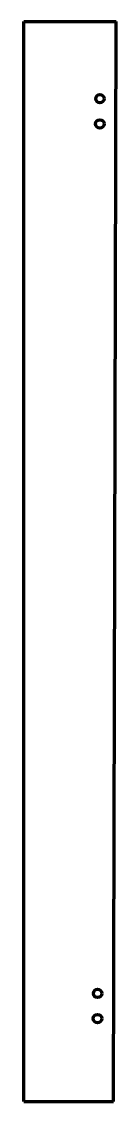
# Model space of a CAD drawing. Header units: inches. Extents: x 0 to 8.2, y 0 to 96.2.
import ezdxf

# ---------------------------------------------------------------- set-up
doc = ezdxf.new("R2010")
doc.units = ezdxf.units.IN
doc.header["$MEASUREMENT"] = 0
doc.layers.get('0').update_dxf_attribs({"linetype": 'CONTINUOUS'})

msp = doc.modelspace()

# ---------------------------------------------------------------- linework, layer by layer
at = {"color": 7, "lineweight": 90}
for p, q in [((0, 0), (0, 96.25)), ((0, 96.25), (8.25, 96.25)), ((8, 0), (8.25, 96.25)), ((0, 0), (8, 0))]:
    msp.add_line(p, q, dxfattribs=at)
for centre in [(6.795, 89.379), (6.789, 87.129), (6.588, 9.629), (6.582, 7.379)]:
    msp.add_circle(centre, 0.375, dxfattribs=at)

doc.saveas('drawing.dxf')
